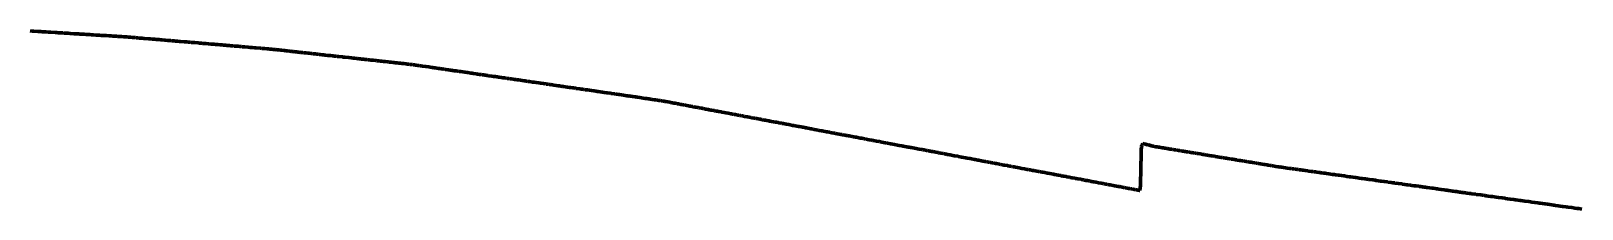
# Model space of a CAD drawing. Header units: metres. Extents: x 599858 to 604747, y 1147744 to 1148052.
# Drawn here: x 600994 to 602130, y 1147916 to 1148047 of the extents above; entities that cross this region are included whole.
import ezdxf

# ---------------------------------------------------------------- set-up
doc = ezdxf.new("R2010")
doc.units = ezdxf.units.M
doc.header["$MEASUREMENT"] = 0
doc.linetypes.add('DGN Style 5', pattern=[108.995835, 46.712501, -62.283334])
doc.layers.add('TF_T_---_Kabl-_2', color=5, linetype='DGN Style 5', lineweight=70)

msp = doc.modelspace()

# ---------------------------------------------------------------- linework, layer by layer
at = {"layer": 'TF_T_---_Kabl-_2'}
msp.add_polyline3d([(602129.53, 1147916.21, 41.1), (602127.28, 1147916.52, 41.09), (602127.15, 1147916.54, 41.05), (602126.34, 1147916.66, 41.09), (602125.97, 1147916.71, 41.08), (602124.38, 1147916.93, 41.07), (602122.22, 1147917.23, 41.07), (602118.95, 1147917.69, 41.12), (602118.2, 1147917.79, 41.12), (602115.73, 1147918.13, 41.15), (602115.54, 1147918.16, 41.15), (602115.5, 1147918.17, 41.14), (602115.32, 1147918.19, 41.15), (602113.59, 1147918.43, 41.11), (602112.05, 1147918.65, 41.15), (602110.15, 1147918.91, 41.14), (602109.28, 1147919.03, 41.12), (602109.13, 1147919.05, 41.13), (602108.78, 1147919.1, 41.13), (602107.44, 1147919.29, 41.11), (602104.58, 1147919.69, 41.12), (602104.38, 1147919.72, 41.12), (602102.56, 1147919.97, 41.12), (602102.29, 1147920.01, 41.01), (602099.02, 1147920.46, 41.14), (602098.09, 1147920.59, 41.13), (602097.1, 1147920.73, 41.12), (602094.93, 1147921.03, 41.11), (602092.54, 1147921.37, 41.07), (602092.29, 1147921.4, 41.06), (602091.97, 1147921.45, 41.07), (602090.5, 1147921.65, 41.04), (602087.94, 1147922.01, 41.02), (602087.68, 1147922.05, 41.01), (602084.75, 1147922.45, 41.09), (602084.3, 1147922.52, 41.09), (602084.22, 1147922.53, 41.09), (602084.17, 1147922.53, 41.09), (602081.04, 1147922.97, 40.99), (602080.58, 1147923.04, 41.01), (602079.56, 1147923.18, 41.11), (602079.54, 1147923.18, 41.11), (602079.52, 1147923.18, 41.11), (602077.07, 1147923.53, 41.11), (602077.05, 1147923.53, 41.11), (602077.01, 1147923.53, 41.11), (602076.93, 1147923.55, 41.1), (602075.02, 1147923.81, 41.02), (602073.49, 1147924.02, 41.11), (602073.02, 1147924.09, 41.12), (602070.98, 1147924.37, 41.01), (602068.65, 1147924.7, 41.12), (602068.57, 1147924.71, 41.13), (602068.51, 1147924.72, 41.12), (602068.48, 1147924.72, 41.13), (602066.82, 1147924.95, 41.12), (602064, 1147925.35, 41.12), (602062.7, 1147925.53, 41.11), (602060.89, 1147925.78, 41.13), (602059.37, 1147925.99, 41.12), (602058.74, 1147926.08, 41.13), (602057.83, 1147926.21, 41.14), (602057.4, 1147926.27, 41.13), (602056.56, 1147926.38, 41.14), (602055.61, 1147926.52, 41.16), (602052.16, 1147927, 41.09), (602051.78, 1147927.05, 41.09), (602048.66, 1147927.49, 41.06), (602048.39, 1147927.52, 41.06), (602047.18, 1147927.69, 41.05), (602045.16, 1147927.98, 41.18), (602044.87, 1147928.02, 41.21), (602044.62, 1147928.05, 41.2), (602044.61, 1147928.05, 41.2), (602044.43, 1147928.08, 41.21), (602043.44, 1147928.21, 41.12), (602042.87, 1147928.29, 41.21), (602042.42, 1147928.36, 41.17), (602042.09, 1147928.4, 41.11), (602041.99, 1147928.42, 41.17), (602041.64, 1147928.47, 41.23), (602040.65, 1147928.6, 41.17), (602039.94, 1147928.7, 41.16), (602038.8, 1147928.86, 41.25), (602038.62, 1147928.89, 41.25), (602038.32, 1147928.93, 41.19), (602038.04, 1147928.97, 41.15), (602036.77, 1147929.14, 41.26), (602035.27, 1147929.35, 41.28), (602034.66, 1147929.44, 41.29), (602033.6, 1147929.59, 41.3), (602031.98, 1147929.81, 41.35), (602031.56, 1147929.87, 41.33), (602031.2, 1147929.92, 41.35), (602031.02, 1147929.95, 41.33), (602030.39, 1147930.03, 41.37), (602029.73, 1147930.13, 41.34), (602028.6, 1147930.28, 41.35), (602026.47, 1147930.58, 41.36), (602024.84, 1147930.81, 41.37), (602023.81, 1147930.95, 41.37), (602023.12, 1147931.05, 41.38), (602022, 1147931.2, 41.38), (602020.53, 1147931.41, 41.38), (602020.21, 1147931.45, 41.39), (602019.84, 1147931.5, 41.4), (602016.25, 1147932.01, 41.33), (602016.16, 1147932.02, 41.33), (602015.45, 1147932.12, 41.35), (602015.37, 1147932.13, 41.34), (602015.25, 1147932.14, 41.36), (602014.2, 1147932.29, 41.44), (602013.61, 1147932.37, 41.4), (602012.86, 1147932.48, 41.41), (602011.47, 1147932.67, 41.47), (602010.49, 1147932.81, 41.44), (602010.24, 1147932.84, 41.46), (602009.77, 1147932.91, 41.48), (602007.85, 1147933.18, 41.49), (602006.8, 1147933.32, 41.5), (602006.6, 1147933.35, 41.5), (602004.93, 1147933.58, 41.53), (602004.37, 1147933.66, 41.47), (602003.97, 1147933.72, 41.41), (602003.86, 1147933.73, 41.41), (602001.67, 1147934.04, 41.51), (602001.66, 1147934.04, 41.51), (602001.33, 1147934.09, 41.53), (601999.93, 1147934.28, 41.53), (601998.04, 1147934.55, 41.54), (601997.94, 1147934.56, 41.54), (601997.33, 1147934.64, 41.54), (601992.86, 1147935.27, 41.52), (601992.39, 1147935.33, 41.52), (601991.15, 1147935.51, 41.51), (601989.78, 1147935.7, 41.53), (601987.39, 1147936.03, 41.51), (601986.85, 1147936.11, 41.52), (601982.45, 1147936.72, 41.53), (601982.05, 1147936.77, 41.53), (601978.74, 1147937.24, 41.53), (601978.15, 1147937.32, 41.54), (601976.72, 1147937.52, 41.63), (601976.4, 1147937.56, 41.63), (601976.26, 1147937.58, 41.63), (601973.71, 1147937.94, 41.64), (601973.65, 1147937.95, 41.63), (601973.52, 1147937.96, 41.63), (601972.67, 1147938.08, 41.51), (601972.39, 1147938.12, 41.52), (601971.96, 1147938.18, 41.59), (601971.11, 1147938.3, 41.59), (601970.45, 1147938.39, 41.59), (601968.56, 1147938.66, 41.59), (601968.4, 1147938.68, 41.59), (601968.02, 1147938.73, 41.6), (601966.39, 1147938.96, 41.6), (601965.39, 1147939.1, 41.6), (601963.88, 1147939.31, 41.66), (601963.76, 1147939.33, 41.66), (601963.61, 1147939.35, 41.66), (601960.14, 1147939.83, 41.65), (601959.88, 1147939.87, 41.64), (601959.31, 1147939.95, 41.64), (601957.58, 1147940.19, 41.72), (601957.48, 1147940.2, 41.72), (601955.57, 1147940.47, 41.73), (601955.09, 1147940.53, 41.73), (601951.76, 1147941, 41.61), (601951.56, 1147941.03, 41.71), (601951.52, 1147941.03, 41.72), (601951.3, 1147941.06, 41.7), (601949.2, 1147941.36, 41.69), (601949.11, 1147941.37, 41.7), (601948.87, 1147941.4, 41.71), (601948.5, 1147941.45, 41.72), (601948.14, 1147941.5, 41.69), (601947.24, 1147941.63, 41.67), (601946.98, 1147941.67, 41.68), (601944.15, 1147942.06, 41.77), (601942.58, 1147942.28, 41.66), (601941.56, 1147942.42, 41.73), (601940.89, 1147942.51, 41.72), (601940.5, 1147942.57, 41.76), (601940.42, 1147942.58, 41.76), (601938.55, 1147942.84, 41.68), (601937.84, 1147942.94, 41.67), (601937.69, 1147942.96, 41.67), (601937.07, 1147943.05, 41.65), (601935.49, 1147943.27, 41.63), (601934.37, 1147943.42, 41.63), (601934.05, 1147943.47, 41.73), (601933.32, 1147943.57, 41.73), (601932.76, 1147943.65, 41.68), (601931.98, 1147943.76, 41.7), (601931.6, 1147943.81, 41.74), (601931.56, 1147943.82, 41.74), (601931.51, 1147943.82, 41.74), (601929.59, 1147944.09, 41.68), (601929.13, 1147944.15, 41.7), (601928.91, 1147944.18, 41.7), (601926.84, 1147944.47, 41.69), (601925.45, 1147944.67, 41.65), (601925.3, 1147944.69, 41.65), (601925.09, 1147944.72, 41.67), (601924.84, 1147944.75, 41.61), (601924.62, 1147944.78, 41.61), (601923.98, 1147944.87, 41.6), (601923.78, 1147944.9, 41.65), (601922.54, 1147945.07, 41.65), (601921.87, 1147945.17, 41.6), (601921.24, 1147945.25, 41.61), (601921.16, 1147945.27, 41.61), (601920.49, 1147945.36, 41.66), (601920.38, 1147945.37, 41.66), (601919.91, 1147945.44, 41.62), (601919.67, 1147945.47, 41.57), (601919.4, 1147945.51, 41.61), (601919.19, 1147945.54, 41.62), (601918.76, 1147945.6, 41.64), (601918.36, 1147945.66, 41.65), (601917.49, 1147945.78, 41.64), (601917.27, 1147945.81, 41.62), (601916.91, 1147945.86, 41.61), (601916.21, 1147945.96, 41.62), (601915.71, 1147946.03, 41.63), (601913.77, 1147946.3, 41.63), (601913.23, 1147946.37, 41.63), (601913.14, 1147946.38, 41.62), (601912.57, 1147946.46, 41.63), (601911.02, 1147946.68, 41.64), (601909.65, 1147946.87, 41.64), (601909.35, 1147946.91, 41.64), (601908.8, 1147946.99, 41.61), (601907.94, 1147947.11, 41.6), (601907.79, 1147947.13, 41.6), (601907.39, 1147947.2, 41.61), (601907.07, 1147947.25, 41.63), (601906.97, 1147947.26, 41.63), (601905.35, 1147947.53, 41.61), (601903.11, 1147947.9, 41.63), (601902.79, 1147947.95, 41.62), (601902.2, 1147948.05, 41.62), (601901.54, 1147948.16, 41.64), (601901.38, 1147948.18, 41.64), (601899.94, 1147948.42, 41.58), (601899.76, 1147948.45, 41.59), (601899.72, 1147948.46, 41.59), (601899.46, 1147948.5, 41.59), (601899.34, 1147948.52, 41.6), (601899.22, 1147948.54, 41.66), (601898.92, 1147948.59, 41.67), (601898.68, 1147948.63, 41.7), (601897.36, 1147948.84, 41.69), (601897.26, 1147948.86, 41.69), (601896.93, 1147948.91, 41.72), (601895.46, 1147949.16, 41.73), (601894.79, 1147949.27, 41.69), (601894.25, 1147949.36, 41.7), (601893.8, 1147949.43, 41.71), (601892.79, 1147949.6, 41.7), (601892.57, 1147949.63, 41.7), (601892.39, 1147949.66, 41.62), (601892.29, 1147949.68, 41.66), (601891.72, 1147949.77, 41.63), (601890.69, 1147949.94, 41.71), (601890.34, 1147950, 41.69), (601890.25, 1147950.01, 41.63), (601890.2, 1147950.02, 41.64), (601890.11, 1147950.03, 41.67), (601888.41, 1147950.31, 41.64), (601887.22, 1147950.51, 41.64), (601886.46, 1147950.63, 41.62), (601885.18, 1147950.85, 41.68), (601884.55, 1147950.95, 41.71), (601884.18, 1147951.01, 41.72), (601883.75, 1147951.08, 41.67), (601882.5, 1147951.29, 41.63), (601881.86, 1147951.39, 41.67), (601881.44, 1147951.46, 41.67), (601881.3, 1147951.48, 41.65), (601880.82, 1147951.56, 41.66), (601879.57, 1147951.77, 41.62), (601879.18, 1147951.83, 41.65), (601878.75, 1147951.9, 41.65), (601877.41, 1147952.12, 41.69), (601877.22, 1147952.15, 41.69), (601876.86, 1147952.21, 41.69), (601875.6, 1147952.42, 41.68), (601875.49, 1147952.44, 41.69), (601874.94, 1147952.53, 41.79), (601873.88, 1147952.7, 41.67), (601873.48, 1147952.77, 41.65), (601873.44, 1147952.77, 41.66), (601872.98, 1147952.85, 41.69), (601872.8, 1147952.88, 41.67), (601872.64, 1147952.91, 41.68), (601872.09, 1147953, 41.71), (601871.78, 1147953.05, 41.71), (601870.14, 1147953.32, 41.65), (601869.96, 1147953.35, 41.65), (601869.83, 1147953.37, 41.66), (601869.64, 1147953.4, 41.67), (601869.51, 1147953.42, 41.66), (601868.52, 1147953.58, 41.64), (601868.33, 1147953.61, 41.65), (601867.44, 1147953.76, 41.71), (601867.38, 1147953.77, 41.7), (601867.36, 1147953.77, 41.7), (601866.85, 1147953.86, 41.65), (601866.31, 1147953.95, 41.63), (601865.89, 1147954.01, 41.61), (601865.23, 1147954.12, 41.67), (601863.97, 1147954.33, 41.7), (601863.41, 1147954.42, 41.7), (601862.89, 1147954.51, 41.7), (601862.53, 1147954.57, 41.7), (601861.13, 1147954.8, 41.68), (601860.72, 1147954.86, 41.67), (601860.13, 1147954.96, 41.62), (601858.5, 1147955.23, 41.61), (601858.17, 1147955.28, 41.65), (601858.02, 1147955.31, 41.65), (601856.63, 1147955.54, 41.63), (601856.45, 1147955.57, 41.62), (601856.29, 1147955.59, 41.64), (601855.65, 1147955.7, 41.74), (601855.57, 1147955.71, 41.74), (601855.45, 1147955.73, 41.74), (601855.12, 1147955.78, 41.74), (601853.64, 1147956.03, 41.68), (601853.03, 1147956.13, 41.7), (601852.8, 1147956.17, 41.66), (601852.19, 1147956.27, 41.66), (601851.81, 1147956.33, 41.68), (601850.95, 1147956.47, 41.66), (601850.38, 1147956.56, 41.67), (601850.06, 1147956.62, 41.65), (601848.33, 1147956.9, 41.7), (601847.85, 1147956.98, 41.71), (601847.8, 1147956.99, 41.71), (601847.72, 1147957, 41.7), (601847.46, 1147957.04, 41.74), (601847.08, 1147957.1, 41.76), (601846.85, 1147957.14, 41.77), (601845.96, 1147957.29, 41.71), (601845.64, 1147957.34, 41.71), (601845.07, 1147957.44, 41.69), (601844.72, 1147957.49, 41.7), (601844.47, 1147957.53, 41.71), (601843.69, 1147957.66, 41.68), (601843.1, 1147957.76, 41.64), (601842.24, 1147957.9, 41.62), (601841.72, 1147957.99, 41.63), (601841.24, 1147958.07, 41.63), (601841.13, 1147958.08, 41.63), (601840.18, 1147958.24, 41.66), (601839.78, 1147958.3, 41.64), (601839.39, 1147958.37, 41.67), (601838.57, 1147958.5, 41.68), (601838.26, 1147958.55, 41.65), (601837.97, 1147958.6, 41.65), (601837.73, 1147958.64, 41.67), (601837.02, 1147958.76, 41.7), (601836.89, 1147958.78, 41.67), (601836.02, 1147958.92, 41.7), (601835.67, 1147958.98, 41.69), (601834.97, 1147959.09, 41.68), (601834.62, 1147959.15, 41.71), (601834.15, 1147959.23, 41.71), (601833.23, 1147959.38, 41.71), (601832.61, 1147959.48, 41.71), (601832.26, 1147959.54, 41.7), (601831.67, 1147959.64, 41.7), (601830.83, 1147959.77, 41.67), (601830.25, 1147959.87, 41.67), (601829.72, 1147959.96, 41.7), (601829.28, 1147960.03, 41.71), (601828.75, 1147960.12, 41.73), (601827.87, 1147960.26, 41.72), (601826.73, 1147960.45, 41.7), (601826.07, 1147960.56, 41.7), (601825.76, 1147960.61, 41.7), (601825.62, 1147960.63, 41.7), (601824.08, 1147960.88, 41.67), (601823.34, 1147961.01, 41.66), (601822.63, 1147961.12, 41.65), (601822.27, 1147961.18, 41.67), (601820.27, 1147961.51, 41.66), (601819.99, 1147961.56, 41.66), (601819.79, 1147961.59, 41.67), (601819.7, 1147961.6, 41.65), (601819.4, 1147961.65, 41.65), (601818.6, 1147961.78, 41.67), (601818.06, 1147961.87, 41.68), (601817.55, 1147961.96, 41.66), (601816.56, 1147962.12, 41.66), (601816.02, 1147962.26, 41.67), (601815.5, 1147962.39, 41.73), (601815.22, 1147962.46, 41.73), (601814.43, 1147962.66, 41.73), (601814.36, 1147962.68, 41.71), (601812.95, 1147963.03, 41.73), (601812.11, 1147963.24, 41.76), (601811.48, 1147963.4, 41.79), (601810.73, 1147963.59, 41.75), (601809.83, 1147963.82, 41.72), (601808.81, 1147964.08, 41.78), (601808.54, 1147964.14, 41.79), (601807.76, 1147964.34, 41.8), (601807.6, 1147963.87, 41.75), (601807.37, 1147963.22, 41.63), (601807.26, 1147962.92, 41.58), (601806.98, 1147962.13, 41.67), (601806.95, 1147962.01, 41.67), (601806.94, 1147962, 41.67), (601806.93, 1147961.74, 41.54), (601806.93, 1147961.66, 41.52), (601806.92, 1147961.39, 41.51), (601806.89, 1147960.08, 41.62), (601806.88, 1147959.67, 41.65), (601806.86, 1147959.04, 41.7), (601806.8, 1147956.76, 41.67), (601806.8, 1147956.67, 41.67), (601806.79, 1147956.35, 41.68), (601806.67, 1147951.75, 41.8), (601806.64, 1147950.73, 41.86), (601806.6, 1147949.17, 41.93), (601806.56, 1147947.6, 41.79), (601806.55, 1147947.23, 41.75), (601806.55, 1147947.17, 41.75), (601806.55, 1147947.07, 41.76), (601806.54, 1147946.82, 41.75), (601806.48, 1147944.48, 41.72), (601806.45, 1147943.55, 41.79), (601806.41, 1147941.96, 41.91), (601806.31, 1147938.02, 41.95), (601806.28, 1147936.87, 41.96), (601806.26, 1147936.37, 41.99), (601806.2, 1147933.9, 42.08), (601806.19, 1147933.6, 42.08), (601806.14, 1147931.8, 41.94), (601806.14, 1147931.51, 41.93), (601806.13, 1147931.35, 42.01), (601806.13, 1147931.28, 42.02), (601806.11, 1147931.19, 42.04), (601805.9, 1147930.4, 41.98), (601805.88, 1147930.32, 42.01), (601805.86, 1147930.26, 42), (601805.85, 1147930.2, 42.02), (601805.75, 1147929.83, 42.08), (601805.5, 1147929.88, 42.07), (601804.54, 1147930.06, 42.09), (601803.84, 1147930.19, 42.09), (601802.92, 1147930.36, 42.1), (601802.46, 1147930.45, 42.06), (601801.49, 1147930.63, 42.01), (601801.24, 1147930.68, 42), (601800.48, 1147930.82, 42.01), (601799.93, 1147930.92, 42.01), (601798.93, 1147931.11, 42.01), (601798.38, 1147931.21, 42.01), (601797.69, 1147931.35, 42.04), (601797.4, 1147931.4, 42.03), (601796.54, 1147931.56, 42.03), (601796.08, 1147931.65, 42.07), (601795.16, 1147931.82, 42.07), (601794.56, 1147931.93, 42.06), (601793.78, 1147932.08, 42.04), (601792.87, 1147932.25, 42.08), (601792.81, 1147932.26, 42.08), (601791.84, 1147932.44, 42.05), (601791.63, 1147932.48, 42.05), (601790.84, 1147932.63, 42.06), (601790.33, 1147932.73, 42.08), (601789.93, 1147932.8, 42.06), (601787.49, 1147933.26, 42.08), (601787.38, 1147933.28, 42.09), (601787.36, 1147933.29, 42.09), (601787.35, 1147933.29, 42.09), (601787.34, 1147933.29, 42.09), (601786.31, 1147933.48, 42.1), (601784.16, 1147933.89, 42.17), (601783.35, 1147934.04, 42.14), (601783.26, 1147934.06, 42.13), (601782.27, 1147934.24, 42.2), (601782.11, 1147934.27, 42.23), (601781.64, 1147934.36, 42.13), (601780.89, 1147934.5, 42.1), (601779.74, 1147934.72, 42.12), (601779.26, 1147934.81, 42.08), (601778.84, 1147934.89, 42.1), (601777.54, 1147935.13, 42.13), (601775.49, 1147935.52, 42.13), (601773.87, 1147935.82, 42.1), (601773.62, 1147935.87, 42.12), (601772.18, 1147936.14, 42.17), (601771.9, 1147936.19, 42.19), (601771.74, 1147936.22, 42.15), (601770.55, 1147936.45, 42.1), (601770.34, 1147936.49, 42.13), (601770.27, 1147936.5, 42.11), (601769.17, 1147936.71, 42.1), (601769.13, 1147936.71, 42.1), (601769.06, 1147936.73, 42.1), (601768.67, 1147936.8, 42.09), (601767.41, 1147937.04, 42.04), (601766.27, 1147937.25, 42.04), (601765.14, 1147937.46, 42.09), (601764.79, 1147937.53, 42.01), (601763.26, 1147937.82, 42.03), (601762.77, 1147937.91, 42.01), (601762.24, 1147938.01, 42.02), (601760.42, 1147938.35, 41.98), (601759.19, 1147938.58, 42), (601758.38, 1147938.73, 42), (601757.87, 1147938.83, 42), (601756.31, 1147939.12, 42.01), (601756.19, 1147939.15, 42.01), (601756.05, 1147939.17, 42.02), (601755.1, 1147939.35, 42.04), (601754.46, 1147939.47, 42.03), (601754.14, 1147939.53, 42.04), (601752.47, 1147939.85, 41.97), (601751.79, 1147939.97, 41.96), (601750.25, 1147940.26, 41.94), (601749.24, 1147940.45, 41.95), (601748.42, 1147940.61, 42.02), (601747.99, 1147940.69, 42.04), (601747.84, 1147940.72, 42.04), (601746.23, 1147941.02, 42.01), (601745.93, 1147941.07, 42), (601744.81, 1147941.29, 41.92), (601743.35, 1147941.56, 41.94), (601742.57, 1147941.71, 41.94), (601739.86, 1147942.22, 41.94), (601738.38, 1147942.49, 41.91), (601738.18, 1147942.53, 41.91), (601738.07, 1147942.55, 41.9), (601736.16, 1147942.91, 41.87), (601734.89, 1147943.15, 41.85), (601734.31, 1147943.26, 41.87), (601733.15, 1147943.48, 41.89), (601732.78, 1147943.55, 41.87), (601732.3, 1147943.64, 41.92), (601731.6, 1147943.77, 41.86), (601729.08, 1147944.24, 41.88), (601728.89, 1147944.28, 41.88), (601728.07, 1147944.43, 41.82), (601727.58, 1147944.52, 41.84), (601727.32, 1147944.57, 41.83), (601725.6, 1147944.9, 41.8), (601724.87, 1147945.03, 41.76), (601724.32, 1147945.14, 41.77), (601724.08, 1147945.18, 41.75), (601723.41, 1147945.31, 41.79), (601721.46, 1147945.68, 41.73), (601719.39, 1147946.06, 41.75), (601717.44, 1147946.43, 41.73), (601716.18, 1147946.67, 41.72), (601714.81, 1147946.93, 41.67), (601713.82, 1147947.11, 41.67), (601712.93, 1147947.28, 41.75), (601712.33, 1147947.39, 41.75), (601711.75, 1147947.5, 41.72), (601711.37, 1147947.57, 41.74), (601710.82, 1147947.68, 41.74), (601710.6, 1147947.72, 41.78), (601709.31, 1147947.96, 41.79), (601709.05, 1147948.01, 41.78), (601708.97, 1147948.02, 41.78), (601708.85, 1147948.05, 41.78), (601706.77, 1147948.44, 41.74), (601706.71, 1147948.45, 41.74), (601706.34, 1147948.52, 41.73), (601704.01, 1147948.95, 41.71), (601703.72, 1147949.01, 41.7), (601703.22, 1147949.1, 41.72), (601703.13, 1147949.12, 41.72), (601703.1, 1147949.13, 41.7), (601700.96, 1147949.53, 41.71), (601700.82, 1147949.55, 41.72), (601700.59, 1147949.6, 41.72), (601700.18, 1147949.68, 41.71), (601699.03, 1147949.89, 41.66), (601698.79, 1147949.94, 41.66), (601698.54, 1147949.98, 41.65), (601698.15, 1147950.06, 41.65), (601697.4, 1147950.2, 41.67), (601696.65, 1147950.34, 41.65), (601696.17, 1147950.43, 41.63), (601695.7, 1147950.52, 41.66), (601695.02, 1147950.65, 41.63), (601694.07, 1147950.82, 41.61), (601693.45, 1147950.94, 41.62), (601693.09, 1147951.01, 41.6), (601692.22, 1147951.17, 41.64), (601691.12, 1147951.38, 41.64), (601691, 1147951.4, 41.62), (601690.89, 1147951.42, 41.62), (601689.77, 1147951.63, 41.68), (601689.76, 1147951.63, 41.69), (601689.68, 1147951.65, 41.68), (601689.63, 1147951.66, 41.68), (601687.92, 1147951.98, 41.62), (601687.08, 1147952.14, 41.63), (601686.32, 1147952.28, 41.61), (601685.2, 1147952.49, 41.65), (601684.96, 1147952.54, 41.67), (601684.77, 1147952.57, 41.66), (601684.75, 1147952.58, 41.66), (601684.7, 1147952.59, 41.66), (601682.6, 1147952.98, 41.69), (601682.59, 1147952.98, 41.69), (601682.5, 1147953, 41.69), (601681.47, 1147953.19, 41.66), (601681.32, 1147953.22, 41.66), (601679.38, 1147953.59, 41.69), (601678.44, 1147953.76, 41.69), (601678.39, 1147953.77, 41.69), (601678.32, 1147953.78, 41.69), (601678.27, 1147953.79, 41.69), (601675.46, 1147954.32, 41.63), (601675.34, 1147954.34, 41.62), (601675.12, 1147954.39, 41.64), (601672.94, 1147954.8, 41.65), (601672.71, 1147954.84, 41.66), (601672.39, 1147954.9, 41.68), (601672.26, 1147954.92, 41.67), (601669.99, 1147955.35, 41.66), (601669.91, 1147955.37, 41.66), (601667.03, 1147955.91, 41.59), (601666.77, 1147955.96, 41.58), (601666.65, 1147955.98, 41.59), (601665.22, 1147956.25, 41.62), (601665.2, 1147956.25, 41.62), (601665.19, 1147956.25, 41.62), (601664.82, 1147956.32, 41.61), (601664.72, 1147956.34, 41.6), (601663.24, 1147956.62, 41.56), (601662.61, 1147956.74, 41.58), (601662.08, 1147956.84, 41.62), (601661.81, 1147956.89, 41.61), (601658.43, 1147957.52, 41.64), (601658.3, 1147957.55, 41.64), (601658.14, 1147957.58, 41.64), (601656.36, 1147957.91, 41.57), (601655.51, 1147958.07, 41.63), (601655.04, 1147958.16, 41.63), (601654.18, 1147958.32, 41.56), (601653.23, 1147958.5, 41.55), (601652.38, 1147958.66, 41.55), (601651.55, 1147958.82, 41.5), (601651.26, 1147958.87, 41.49), (601650.72, 1147958.97, 41.54), (601650.27, 1147959.06, 41.52), (601649.89, 1147959.13, 41.53), (601649.72, 1147959.16, 41.52), (601649.54, 1147959.19, 41.51), (601647.78, 1147959.53, 41.47), (601647.52, 1147959.58, 41.46), (601647.24, 1147959.63, 41.48), (601646.61, 1147959.75, 41.46), (601646.34, 1147959.8, 41.42), (601644.16, 1147960.21, 41.48), (601643.78, 1147960.28, 41.48), (601643.65, 1147960.3, 41.48), (601643.12, 1147960.4, 41.46), (601642.93, 1147960.44, 41.45), (601642.09, 1147960.6, 41.45), (601638.38, 1147961.29, 41.4), (601638.06, 1147961.35, 41.4), (601637.77, 1147961.41, 41.41), (601636.87, 1147961.58, 41.42), (601636.26, 1147961.69, 41.42), (601635.26, 1147961.88, 41.4), (601635.18, 1147961.89, 41.39), (601634.93, 1147961.94, 41.37), (601632.62, 1147962.38, 41.36), (601631.9, 1147962.51, 41.37), (601631.64, 1147962.56, 41.37), (601629.61, 1147962.94, 41.38), (601628.27, 1147963.19, 41.36), (601626.2, 1147963.58, 41.43), (601626.08, 1147963.6, 41.44), (601623.49, 1147964.09, 41.35), (601623.37, 1147964.11, 41.35), (601623.31, 1147964.13, 41.35), (601621.12, 1147964.54, 41.49), (601621.01, 1147964.56, 41.49), (601620.96, 1147964.57, 41.49), (601620.57, 1147964.64, 41.5), (601620.17, 1147964.72, 41.49), (601619.89, 1147964.77, 41.47), (601619.6, 1147964.82, 41.48), (601619.44, 1147964.85, 41.49), (601619.22, 1147964.89, 41.49), (601615.7, 1147965.56, 41.42), (601615.45, 1147965.6, 41.41), (601615.11, 1147965.67, 41.4), (601612.95, 1147966.07, 41.37), (601612.92, 1147966.08, 41.37), (601612.89, 1147966.08, 41.37), (601610.8, 1147966.48, 41.34), (601610.55, 1147966.52, 41.34), (601610.53, 1147966.53, 41.34), (601610.15, 1147966.6, 41.34), (601609.48, 1147966.73, 41.34), (601607.63, 1147967.07, 41.25), (601606.41, 1147967.3, 41.26), (601605.36, 1147967.5, 41.27), (601605.25, 1147967.52, 41.27), (601604.74, 1147967.62, 41.25), (601603.64, 1147967.82, 41.27), (601603.18, 1147967.91, 41.25), (601602.16, 1147968.1, 41.26), (601601.54, 1147968.22, 41.26), (601601.15, 1147968.29, 41.26), (601598.27, 1147968.83, 41.31), (601597.86, 1147968.91, 41.3), (601597.84, 1147968.91, 41.31), (601597.38, 1147969, 41.29), (601596.61, 1147969.15, 41.25), (601595.73, 1147969.31, 41.21), (601595.21, 1147969.41, 41.21), (601592.88, 1147969.85, 41.22), (601592.36, 1147969.94, 41.24), (601591.47, 1147970.11, 41.25), (601590.6, 1147970.27, 41.22), (601590.21, 1147970.35, 41.21), (601590.05, 1147970.38, 41.2), (601589.86, 1147970.41, 41.19), (601588.19, 1147970.73, 41.18), (601587.84, 1147970.79, 41.2), (601587.4, 1147970.88, 41.19), (601586.98, 1147970.95, 41.18), (601582.86, 1147971.73, 41.21), (601582.67, 1147971.77, 41.2), (601581.95, 1147971.9, 41.17), (601580.18, 1147972.23, 41.13), (601579.28, 1147972.4, 41.13), (601578.77, 1147972.5, 41.12), (601578.36, 1147972.58, 41.13), (601577.18, 1147972.8, 41.12), (601576.36, 1147972.95, 41.09), (601575.48, 1147973.12, 41.13), (601574.29, 1147973.34, 41.08), (601573.25, 1147973.54, 41.12), (601572.79, 1147973.62, 41.08), (601571.11, 1147973.94, 41.04), (601570.6, 1147974.03, 41.02), (601570.51, 1147974.05, 41.01), (601570.38, 1147974.08, 41.01), (601568.71, 1147974.39, 41.1), (601567.31, 1147974.65, 41.1), (601566.9, 1147974.73, 41.09), (601566.71, 1147974.76, 41.09), (601566.67, 1147974.77, 41.09), (601565.31, 1147975.03, 41.04), (601565.02, 1147975.08, 41.03), (601561.7, 1147975.71, 41.05), (601561.11, 1147975.82, 41.05), (601560.61, 1147975.91, 41.09), (601560.45, 1147975.94, 41.08), (601560.42, 1147975.95, 41.08), (601559.24, 1147976.17, 41.06), (601559.19, 1147976.18, 41.06), (601559, 1147976.21, 41.02), (601558.91, 1147976.23, 41.04), (601557.89, 1147976.42, 40.97), (601556.47, 1147976.69, 41.04), (601556.1, 1147976.76, 41.03), (601555.91, 1147976.8, 41.03), (601555.78, 1147976.82, 41.03), (601553.5, 1147977.25, 40.94), (601553.16, 1147977.31, 40.95), (601552.53, 1147977.43, 40.97), (601551.6, 1147977.61, 40.96), (601549.85, 1147977.93, 40.96), (601548.76, 1147978.14, 40.94), (601547.12, 1147978.45, 40.91), (601546.78, 1147978.51, 40.91), (601544.99, 1147978.85, 40.83), (601543.8, 1147979.07, 40.84), (601543.45, 1147979.14, 40.89), (601543.33, 1147979.16, 40.89), (601541.44, 1147979.52, 40.9), (601540.88, 1147979.62, 40.88), (601539.72, 1147979.84, 40.86), (601539.05, 1147979.96, 40.87), (601537.56, 1147980.25, 40.85), (601536.07, 1147980.53, 40.82), (601534.81, 1147980.76, 40.89), (601534.2, 1147980.88, 40.88), (601532.77, 1147981.15, 40.75), (601531.62, 1147981.36, 40.8), (601531.39, 1147981.4, 40.81), (601531.09, 1147981.46, 40.81), (601529.59, 1147981.74, 40.81), (601529.37, 1147981.79, 40.81), (601528.62, 1147981.93, 40.75), (601527.83, 1147982.07, 40.75), (601526.38, 1147982.35, 40.7), (601525.36, 1147982.54, 40.69), (601524.98, 1147982.61, 40.73), (601524.62, 1147982.68, 40.74), (601524.15, 1147982.77, 40.72), (601523.51, 1147982.89, 40.69), (601521.8, 1147983.21, 40.65), (601521.32, 1147983.3, 40.64), (601521.06, 1147983.35, 40.64), (601519.69, 1147983.6, 40.61), (601518.59, 1147983.81, 40.57), (601518.54, 1147983.82, 40.57), (601518.42, 1147983.84, 40.57), (601518.28, 1147983.87, 40.57), (601516.42, 1147984.22, 40.57), (601516.21, 1147984.26, 40.56), (601515.94, 1147984.31, 40.56), (601514.76, 1147984.53, 40.53), (601514.14, 1147984.65, 40.55), (601513.6, 1147984.75, 40.53), (601512.64, 1147984.93, 40.54), (601512.17, 1147985.02, 40.55), (601512.07, 1147985.04, 40.55), (601511.58, 1147985.13, 40.58), (601509.72, 1147985.48, 40.56), (601509.32, 1147985.55, 40.56), (601508.87, 1147985.64, 40.55), (601508.17, 1147985.77, 40.55), (601507.24, 1147985.94, 40.53), (601506.49, 1147986.09, 40.53), (601504.32, 1147986.49, 40.55), (601502.68, 1147986.8, 40.51), (601501.4, 1147987.04, 40.5), (601499.85, 1147987.33, 40.53), (601499.64, 1147987.37, 40.53), (601499.24, 1147987.45, 40.52), (601497.3, 1147987.81, 40.41), (601497.08, 1147987.85, 40.39), (601496.96, 1147987.88, 40.4), (601496.83, 1147987.9, 40.39), (601495.75, 1147988.11, 40.4), (601494.45, 1147988.35, 40.4), (601494.12, 1147988.41, 40.42), (601494.05, 1147988.42, 40.43), (601492.2, 1147988.77, 40.35), (601491.75, 1147988.86, 40.33), (601491.74, 1147988.86, 40.33), (601490.4, 1147989.11, 40.38), (601489.76, 1147989.23, 40.37), (601489.75, 1147989.23, 40.37), (601489.74, 1147989.23, 40.37), (601489.69, 1147989.24, 40.37), (601487.99, 1147989.56, 40.36), (601487.37, 1147989.68, 40.38), (601486.6, 1147989.83, 40.32), (601486.03, 1147989.93, 40.37), (601485.96, 1147989.95, 40.38), (601485.89, 1147989.96, 40.36), (601485.04, 1147990.12, 40.31), (601483.2, 1147990.46, 40.23), (601482.76, 1147990.55, 40.21), (601482.7, 1147990.56, 40.22), (601482.47, 1147990.6, 40.21), (601480.64, 1147990.94, 40.24), (601480.34, 1147991, 40.23), (601478.74, 1147991.3, 40.14), (601478.65, 1147991.32, 40.14), (601478.47, 1147991.35, 40.13), (601478.4, 1147991.37, 40.14), (601477.96, 1147991.45, 40.16), (601476.8, 1147991.67, 40.2), (601476.21, 1147991.78, 40.19), (601475.31, 1147991.95, 40.13), (601474.01, 1147992.19, 40.11), (601473.18, 1147992.35, 40.08), (601472.73, 1147992.43, 40.09), (601472.05, 1147992.56, 40.08), (601471.09, 1147992.74, 40.11), (601470.55, 1147992.84, 40.09), (601469.74, 1147992.99, 40.08), (601467.97, 1147993.33, 40.04), (601467.65, 1147993.39, 40.05), (601466.94, 1147993.52, 40.04), (601466.51, 1147993.6, 40.04), (601465.48, 1147993.8, 40.06), (601464.59, 1147993.96, 40.07), (601463.73, 1147994.12, 40.04), (601463.1, 1147994.24, 40.03), (601462.35, 1147994.38, 40), (601462.19, 1147994.41, 40), (601461.67, 1147994.51, 39.98), (601460.29, 1147994.77, 39.94), (601458.69, 1147995.07, 39.91), (601458.18, 1147995.17, 39.95), (601457.99, 1147995.2, 39.92), (601457.24, 1147995.34, 39.95), (601455.5, 1147995.67, 39.88), (601455.24, 1147995.72, 39.87), (601454.88, 1147995.77, 39.87), (601453.69, 1147995.94, 39.88), (601452.58, 1147996.11, 39.86), (601452.53, 1147996.11, 39.86), (601451.07, 1147996.33, 39.83), (601450.41, 1147996.42, 39.82), (601448.74, 1147996.67, 39.81), (601448.26, 1147996.74, 39.81), (601447.1, 1147996.9, 39.82), (601446.73, 1147996.96, 39.82), (601446.64, 1147996.97, 39.82), (601445.78, 1147997.1, 39.83), (601444.77, 1147997.24, 39.83), (601443.67, 1147997.4, 39.81), (601442.18, 1147997.62, 39.76), (601441.62, 1147997.7, 39.76), (601441.53, 1147997.71, 39.77), (601440.85, 1147997.81, 39.76), (601439.83, 1147997.96, 39.75), (601437.95, 1147998.23, 39.77), (601437.23, 1147998.34, 39.77), (601436.64, 1147998.42, 39.77), (601434.55, 1147998.73, 39.87), (601434.42, 1147998.75, 39.87), (601433.21, 1147998.92, 39.76), (601433.1, 1147998.94, 39.77), (601432.86, 1147998.97, 39.77), (601432.22, 1147999.07, 39.72), (601431.47, 1147999.17, 39.7), (601431.03, 1147999.24, 39.8), (601430.44, 1147999.33, 39.79), (601430.19, 1147999.36, 39.79), (601428.85, 1147999.56, 39.78), (601427.77, 1147999.71, 39.74), (601426.25, 1147999.93, 39.67), (601424.81, 1148000.14, 39.59), (601424.33, 1148000.21, 39.64), (601422.8, 1148000.44, 39.68), (601421.89, 1148000.57, 39.66), (601421.37, 1148000.64, 39.63), (601421.23, 1148000.66, 39.62), (601418.91, 1148001, 39.59), (601418.49, 1148001.06, 39.57), (601418.03, 1148001.13, 39.55), (601415.72, 1148001.46, 39.53), (601415.63, 1148001.48, 39.52), (601415.46, 1148001.5, 39.51), (601413.5, 1148001.79, 39.43), (601412.47, 1148001.94, 39.56), (601412.33, 1148001.96, 39.57), (601412.25, 1148001.97, 39.58), (601412.09, 1148001.99, 39.56), (601409.29, 1148002.4, 39.47), (601408.19, 1148002.56, 39.42), (601408.03, 1148002.58, 39.43), (601407.62, 1148002.64, 39.4), (601406.39, 1148002.82, 39.43), (601406.26, 1148002.84, 39.45), (601406.19, 1148002.85, 39.45), (601406, 1148002.88, 39.45), (601404.28, 1148003.13, 39.36), (601402.92, 1148003.32, 39.41), (601401.34, 1148003.56, 39.48), (601401.09, 1148003.59, 39.47), (601400.53, 1148003.67, 39.42), (601399.71, 1148003.79, 39.34), (601399.12, 1148003.88, 39.36), (601398.65, 1148003.95, 39.41), (601397.88, 1148004.06, 39.41), (601397.35, 1148004.14, 39.35), (601396.67, 1148004.23, 39.35), (601395.67, 1148004.38, 39.35), (601393.45, 1148004.7, 39.34), (601393.24, 1148004.73, 39.34), (601392.96, 1148004.77, 39.34), (601392.65, 1148004.82, 39.33), (601391.13, 1148005.04, 39.33), (601390.63, 1148005.11, 39.34), (601389.01, 1148005.35, 39.31), (601388.6, 1148005.41, 39.31), (601388.16, 1148005.47, 39.32), (601386.82, 1148005.67, 39.35), (601386.6, 1148005.7, 39.35), (601383.76, 1148006.11, 39.24), (601383.15, 1148006.2, 39.25), (601382.4, 1148006.31, 39.25), (601381.93, 1148006.38, 39.24), (601380.99, 1148006.51, 39.24), (601380.59, 1148006.57, 39.23), (601379.87, 1148006.68, 39.27), (601378.5, 1148006.88, 39.24), (601376.84, 1148007.12, 39.23), (601375.71, 1148007.28, 39.19), (601375.15, 1148007.36, 39.17), (601374.25, 1148007.49, 39.22), (601373.75, 1148007.57, 39.2), (601373.24, 1148007.64, 39.14), (601372.75, 1148007.71, 39.15), (601372.4, 1148007.76, 39.09), (601371.99, 1148007.82, 39.11), (601371.62, 1148007.88, 39.07), (601371.29, 1148007.92, 39.1), (601371.16, 1148007.94, 39.17), (601370.81, 1148007.99, 39.11), (601369.25, 1148008.22, 39.12), (601367.15, 1148008.53, 39.04), (601366.35, 1148008.64, 39.02), (601365.74, 1148008.73, 39.08), (601363.79, 1148009.01, 39.08), (601362.45, 1148009.21, 39.09), (601361.82, 1148009.3, 39.07), (601361.59, 1148009.33, 39.07), (601361.09, 1148009.41, 39.06), (601359.04, 1148009.7, 39.06), (601358.42, 1148009.79, 39.05), (601357.83, 1148009.88, 38.94), (601357.78, 1148009.89, 38.93), (601357.31, 1148009.96, 38.92), (601357.3, 1148009.96, 38.92), (601357.29, 1148009.96, 38.92), (601356.34, 1148010.1, 39.06), (601355.94, 1148010.16, 39.04), (601354.91, 1148010.3, 39.05), (601353.44, 1148010.52, 38.96), (601352.41, 1148010.67, 38.95), (601350.87, 1148010.89, 38.93), (601349.88, 1148011.03, 38.9), (601349.55, 1148011.08, 38.89), (601348.95, 1148011.17, 38.89), (601348.44, 1148011.24, 38.89), (601348.03, 1148011.3, 38.89), (601346.96, 1148011.46, 38.86), (601345.58, 1148011.66, 38.83), (601344.46, 1148011.82, 38.8), (601343.97, 1148011.89, 38.75), (601343.86, 1148011.91, 38.75), (601343.33, 1148011.99, 38.75), (601342.63, 1148012.09, 38.75), (601341.98, 1148012.18, 38.75), (601341.75, 1148012.22, 38.8), (601340.71, 1148012.37, 38.78), (601339.35, 1148012.57, 38.79), (601338.5, 1148012.69, 38.71), (601338.42, 1148012.7, 38.72), (601338.41, 1148012.7, 38.72), (601338.15, 1148012.74, 38.7), (601336.76, 1148012.94, 38.71), (601336.19, 1148013.03, 38.67), (601336.03, 1148013.05, 38.67), (601335.92, 1148013.06, 38.71), (601335.37, 1148013.14, 38.81), (601335.31, 1148013.15, 38.8), (601333.92, 1148013.36, 38.92), (601333.36, 1148013.44, 38.94), (601332.49, 1148013.56, 38.94), (601331.45, 1148013.72, 39.01), (601331.44, 1148013.72, 39.01), (601329.19, 1148014.04, 39), (601329.11, 1148014.05, 39), (601329.05, 1148014.06, 39.01), (601328.73, 1148014.11, 38.92), (601327.54, 1148014.28, 38.82), (601327.13, 1148014.34, 38.78), (601326.76, 1148014.4, 38.87), (601326.46, 1148014.44, 38.89), (601326.07, 1148014.5, 38.78), (601325.62, 1148014.56, 38.77), (601325.4, 1148014.59, 38.78), (601325.37, 1148014.6, 38.77), (601325.31, 1148014.61, 38.79), (601324.5, 1148014.72, 38.7), (601324.29, 1148014.75, 38.69), (601323.77, 1148014.83, 38.68), (601323.14, 1148014.92, 38.57), (601322.39, 1148015.03, 38.54), (601320.84, 1148015.26, 38.46), (601320.07, 1148015.37, 38.5), (601319.81, 1148015.41, 38.49), (601317.6, 1148015.73, 38.32), (601317.54, 1148015.74, 38.33), (601317.38, 1148015.76, 38.32), (601317.2, 1148015.79, 38.35), (601316.72, 1148015.86, 38.36), (601315.97, 1148015.97, 38.32), (601313.86, 1148016.27, 38.27), (601313.77, 1148016.28, 38.25), (601313.18, 1148016.37, 38.25), (601311.75, 1148016.58, 38.28), (601311.51, 1148016.61, 38.24), (601308.75, 1148017.01, 38.2), (601307.42, 1148017.21, 38.2), (601306.83, 1148017.29, 38.21), (601306.46, 1148017.35, 38.14), (601305.29, 1148017.52, 38.16), (601304.65, 1148017.61, 38.16), (601303.83, 1148017.73, 38.09), (601302.53, 1148017.92, 38.1), (601301.81, 1148018.02, 38.1), (601300.68, 1148018.19, 38.16), (601299.91, 1148018.3, 38.17), (601299.45, 1148018.37, 38.17), (601297.61, 1148018.63, 38.13), (601297.07, 1148018.71, 38.11), (601296.67, 1148018.77, 38.11), (601295.89, 1148018.88, 38.07), (601295.22, 1148018.98, 38.08), (601294.64, 1148019.06, 38.08), (601293.93, 1148019.17, 38.07), (601293.29, 1148019.26, 38.08), (601292.46, 1148019.38, 38.09), (601292.39, 1148019.39, 38.09), (601292.32, 1148019.4, 38.09), (601289.91, 1148019.75, 38.05), (601289.52, 1148019.81, 38.05), (601289.21, 1148019.85, 38), (601288.68, 1148019.93, 37.97), (601287.97, 1148020.03, 38.02), (601286.09, 1148020.31, 37.97), (601285.14, 1148020.45, 37.95), (601283.1, 1148020.74, 37.94), (601280.28, 1148021.15, 37.87), (601279.52, 1148021.26, 37.86), (601279.19, 1148021.31, 37.79), (601278.78, 1148021.37, 37.77), (601278.71, 1148021.38, 37.78), (601278.06, 1148021.48, 37.8), (601277.47, 1148021.56, 37.81), (601277.18, 1148021.6, 37.84), (601275.93, 1148021.79, 37.74), (601275.6, 1148021.83, 37.72), (601275.29, 1148021.88, 37.78), (601274.98, 1148021.92, 37.78), (601274.54, 1148021.99, 37.74), (601274.22, 1148022.03, 37.74), (601273.76, 1148022.1, 37.78), (601273.35, 1148022.16, 37.74), (601273.02, 1148022.2, 37.7), (601272.06, 1148022.3, 37.66), (601271.82, 1148022.33, 37.63), (601271.56, 1148022.36, 37.68), (601271.43, 1148022.37, 37.67), (601270.82, 1148022.44, 37.69), (601270.23, 1148022.5, 37.69), (601269.2, 1148022.62, 37.66), (601268.95, 1148022.64, 37.65), (601268.93, 1148022.64, 37.65), (601268.57, 1148022.68, 37.63), (601266.82, 1148022.88, 37.54), (601266.56, 1148022.9, 37.56), (601265.54, 1148023.02, 37.6), (601264.53, 1148023.13, 37.58), (601264.35, 1148023.15, 37.58), (601263.23, 1148023.27, 37.57), (601262.13, 1148023.39, 37.51), (601261.04, 1148023.51, 37.5), (601260.32, 1148023.59, 37.46), (601260.02, 1148023.62, 37.45), (601259.94, 1148023.63, 37.45), (601259.12, 1148023.72, 37.51), (601257.64, 1148023.88, 37.48), (601257.15, 1148023.94, 37.47), (601257.04, 1148023.95, 37.43), (601255.83, 1148024.08, 37.45), (601255.8, 1148024.09, 37.45), (601255.73, 1148024.09, 37.46), (601255.35, 1148024.14, 37.45), (601253.24, 1148024.37, 37.38), (601252.86, 1148024.41, 37.36), (601252.76, 1148024.42, 37.36), (601252.67, 1148024.43, 37.35), (601252.12, 1148024.49, 37.36), (601250.93, 1148024.62, 37.34), (601250.49, 1148024.67, 37.28), (601250.27, 1148024.69, 37.22), (601249.91, 1148024.73, 37.25), (601248.72, 1148024.86, 37.27), (601248.48, 1148024.89, 37.2), (601247.18, 1148025.03, 37.25), (601246.85, 1148025.07, 37.26), (601246.74, 1148025.08, 37.25), (601244.54, 1148025.32, 37.12), (601244.15, 1148025.36, 37.14), (601243.8, 1148025.4, 37.1), (601243.05, 1148025.48, 37.18), (601242.79, 1148025.51, 37.19), (601241.6, 1148025.64, 37.09), (601241.28, 1148025.68, 37.11), (601240.48, 1148025.77, 37.15), (601240.05, 1148025.81, 37.16), (601239.72, 1148025.85, 37.16), (601239.51, 1148025.87, 37.19), (601238.54, 1148025.98, 37.18), (601238.05, 1148026.03, 37.16), (601237.86, 1148026.05, 37.16), (601236.92, 1148026.16, 37.05), (601236.75, 1148026.18, 37.02), (601236.67, 1148026.19, 37.02), (601236.64, 1148026.19, 37.03), (601235.94, 1148026.26, 37.15), (601235.72, 1148026.29, 37.15), (601235.41, 1148026.32, 37.08), (601234.9, 1148026.38, 37.06), (601234.61, 1148026.41, 37.06), (601233.77, 1148026.5, 37.17), (601233.73, 1148026.51, 37.17), (601232.89, 1148026.6, 37.16), (601232.72, 1148026.62, 37.14), (601232.63, 1148026.63, 37.15), (601232.57, 1148026.63, 37.15), (601230.7, 1148026.84, 37.11), (601230.01, 1148026.92, 37.08), (601229.96, 1148026.92, 37.09), (601229.8, 1148026.94, 37.09), (601228.72, 1148027.06, 37.07), (601228.58, 1148027.07, 37.07), (601228.36, 1148027.1, 37.07), (601226.69, 1148027.28, 36.95), (601226.68, 1148027.28, 36.95), (601226.67, 1148027.28, 36.95), (601226.65, 1148027.28, 36.95), (601224.07, 1148027.57, 36.91), (601223.56, 1148027.62, 36.89), (601222.48, 1148027.74, 36.88), (601222.28, 1148027.76, 36.88), (601222.15, 1148027.78, 36.87), (601222, 1148027.79, 36.87), (601221.68, 1148027.83, 36.88), (601219.44, 1148028.08, 36.9), (601219.24, 1148028.1, 36.91), (601218.76, 1148028.15, 36.84), (601218.08, 1148028.22, 36.84), (601217.67, 1148028.27, 36.92), (601217.43, 1148028.3, 36.89), (601216.96, 1148028.35, 36.9), (601216.18, 1148028.43, 36.84), (601215.69, 1148028.49, 36.84), (601215.32, 1148028.53, 36.84), (601214.64, 1148028.6, 36.84), (601213.25, 1148028.75, 36.78), (601212.49, 1148028.84, 36.72), (601211.81, 1148028.91, 36.75), (601211.23, 1148028.98, 36.8), (601209.33, 1148029.18, 36.73), (601208.66, 1148029.26, 36.66), (601208.24, 1148029.3, 36.67), (601207.66, 1148029.37, 36.7), (601207.05, 1148029.43, 36.71), (601205.77, 1148029.57, 36.67), (601205.05, 1148029.65, 36.6), (601204.94, 1148029.67, 36.6), (601204.43, 1148029.72, 36.66), (601204.16, 1148029.75, 36.67), (601203.21, 1148029.86, 36.6), (601202.16, 1148029.97, 36.61), (601201.43, 1148030.05, 36.58), (601200.31, 1148030.17, 36.61), (601199.75, 1148030.24, 36.6), (601199.51, 1148030.26, 36.53), (601199.15, 1148030.3, 36.52), (601197.71, 1148030.46, 36.53), (601197.56, 1148030.48, 36.54), (601197.1, 1148030.53, 36.51), (601196.93, 1148030.54, 36.5), (601196.77, 1148030.56, 36.51), (601195.13, 1148030.74, 36.48), (601195.09, 1148030.75, 36.48), (601194.81, 1148030.78, 36.46), (601194.75, 1148030.78, 36.47), (601193.42, 1148030.93, 36.43), (601192.93, 1148030.98, 36.42), (601192.48, 1148031.03, 36.52), (601192.32, 1148031.05, 36.52), (601191.28, 1148031.17, 36.51), (601190.56, 1148031.24, 36.42), (601190.52, 1148031.25, 36.42), (601189.65, 1148031.34, 36.39), (601189.49, 1148031.36, 36.38), (601189.15, 1148031.4, 36.37), (601189.1, 1148031.4, 36.37), (601189.09, 1148031.4, 36.37), (601189.07, 1148031.41, 36.37), (601188.79, 1148031.44, 36.36), (601187.64, 1148031.56, 36.33), (601187.51, 1148031.58, 36.32), (601187.48, 1148031.58, 36.32), (601186.85, 1148031.65, 36.32), (601186.79, 1148031.66, 36.32), (601186.04, 1148031.74, 36.36), (601185.35, 1148031.82, 36.3), (601184.73, 1148031.88, 36.32), (601184.05, 1148031.96, 36.27), (601183.56, 1148032.01, 36.27), (601183.42, 1148032.03, 36.28), (601181.59, 1148032.23, 36.24), (601181.39, 1148032.25, 36.24), (601181.35, 1148032.26, 36.24), (601181.31, 1148032.26, 36.24), (601180.32, 1148032.37, 36.29), (601179.62, 1148032.44, 36.28), (601179.52, 1148032.46, 36.29), (601177.28, 1148032.7, 36.23), (601177.06, 1148032.72, 36.21), (601176.89, 1148032.74, 36.21), (601176.76, 1148032.76, 36.2), (601175.37, 1148032.91, 36.11), (601173.75, 1148033.09, 36.09), (601172.89, 1148033.18, 36.15), (601171.94, 1148033.29, 36.09), (601171.21, 1148033.37, 36.07), (601170.35, 1148033.46, 36.06), (601169.09, 1148033.6, 36.06), (601168.69, 1148033.63, 36.06), (601167.85, 1148033.7, 36.07), (601166.84, 1148033.79, 36.05), (601165.02, 1148033.94, 36), (601163.43, 1148034.08, 35.98), (601162.95, 1148034.12, 35.95), (601162.48, 1148034.16, 35.99), (601161.79, 1148034.22, 36.02), (601158.82, 1148034.47, 35.97), (601157.88, 1148034.55, 35.89), (601155.77, 1148034.73, 35.86), (601154.47, 1148034.84, 35.87), (601154.36, 1148034.85, 35.87), (601153.03, 1148034.96, 35.82), (601150.5, 1148035.17, 35.77), (601149.81, 1148035.23, 35.7), (601149.26, 1148035.28, 35.65), (601148.73, 1148035.32, 35.63), (601148.62, 1148035.33, 35.63), (601148.05, 1148035.38, 35.67), (601147.3, 1148035.45, 35.74), (601147.11, 1148035.46, 35.73), (601146.79, 1148035.49, 35.72), (601145.58, 1148035.59, 35.57), (601144.44, 1148035.69, 35.56), (601144.4, 1148035.69, 35.56), (601144.09, 1148035.72, 35.58), (601142.96, 1148035.81, 35.53), (601142.75, 1148035.83, 35.53), (601142.18, 1148035.88, 35.53), (601140.41, 1148036.03, 35.53), (601140.31, 1148036.04, 35.53), (601139.31, 1148036.12, 35.51), (601139.02, 1148036.15, 35.5), (601138.92, 1148036.16, 35.51), (601138.82, 1148036.16, 35.5), (601137.17, 1148036.3, 35.5), (601137.1, 1148036.31, 35.5), (601136.73, 1148036.34, 35.52), (601135.54, 1148036.44, 35.57), (601135.34, 1148036.46, 35.59), (601135.02, 1148036.49, 35.57), (601134.9, 1148036.5, 35.56), (601133.84, 1148036.59, 35.56), (601133.2, 1148036.64, 35.46), (601132.34, 1148036.71, 35.45), (601130.68, 1148036.85, 35.5), (601129.69, 1148036.94, 35.48), (601129.08, 1148036.99, 35.47), (601128.06, 1148037.08, 35.47), (601126.01, 1148037.25, 35.31), (601125.99, 1148037.25, 35.31), (601125.94, 1148037.25, 35.3), (601125.86, 1148037.26, 35.3), (601125.74, 1148037.27, 35.29), (601121.89, 1148037.6, 35.28), (601121.77, 1148037.61, 35.28), (601121.65, 1148037.62, 35.29), (601120.55, 1148037.71, 35.34), (601119.7, 1148037.78, 35.2), (601119.1, 1148037.83, 35.19), (601118.58, 1148037.88, 35.14), (601118.28, 1148037.9, 35.17), (601118, 1148037.93, 35.15), (601117.76, 1148037.95, 35.14), (601117.69, 1148037.95, 35.14), (601117.15, 1148038, 35.21), (601116.81, 1148038.03, 35.25), (601116.68, 1148038.04, 35.24), (601113.89, 1148038.28, 35.02), (601113.88, 1148038.28, 35.02), (601112.22, 1148038.42, 35.08), (601111.15, 1148038.51, 35.11), (601110.63, 1148038.55, 35.01), (601109.61, 1148038.64, 34.97), (601109.37, 1148038.66, 34.97), (601108.07, 1148038.77, 34.98), (601106.87, 1148038.87, 34.98), (601106.62, 1148038.89, 34.97), (601106.14, 1148038.93, 34.97), (601103.51, 1148039.16, 34.86), (601103.3, 1148039.17, 34.92), (601103.22, 1148039.18, 34.97), (601102.57, 1148039.23, 34.9), (601101.12, 1148039.36, 34.82), (601099.63, 1148039.48, 34.89), (601098.84, 1148039.55, 34.87), (601098.47, 1148039.58, 34.77), (601098.37, 1148039.59, 34.76), (601097.4, 1148039.67, 34.77), (601097.28, 1148039.68, 34.76), (601097, 1148039.71, 34.75), (601096.85, 1148039.72, 34.76), (601096.82, 1148039.72, 34.76), (601096.79, 1148039.72, 34.76), (601096.42, 1148039.76, 34.75), (601094.42, 1148039.93, 34.69), (601094.03, 1148039.96, 34.69), (601092.09, 1148040.12, 34.63), (601092.03, 1148040.13, 34.63), (601091.92, 1148040.14, 34.63), (601091.87, 1148040.14, 34.63), (601089.72, 1148040.32, 34.58), (601089.67, 1148040.33, 34.58), (601089.08, 1148040.38, 34.58), (601087.8, 1148040.49, 34.61), (601087.27, 1148040.53, 34.57), (601086.96, 1148040.56, 34.53), (601086.86, 1148040.57, 34.55), (601086.01, 1148040.64, 34.52), (601085.87, 1148040.65, 34.54), (601085.56, 1148040.68, 34.5), (601084.66, 1148040.75, 34.59), (601083.88, 1148040.82, 34.59), (601083.5, 1148040.85, 34.57), (601083.07, 1148040.89, 34.48), (601082.81, 1148040.91, 34.44), (601081.29, 1148041.04, 34.43), (601081.11, 1148041.05, 34.43), (601081.03, 1148041.06, 34.43), (601080.51, 1148041.1, 34.41), (601080.12, 1148041.14, 34.41), (601079.92, 1148041.15, 34.4), (601077.06, 1148041.4, 34.43), (601076.66, 1148041.43, 34.4), (601075.45, 1148041.53, 34.33), (601074.71, 1148041.59, 34.3), (601074.25, 1148041.63, 34.29), (601073.48, 1148041.7, 34.28), (601071.85, 1148041.84, 34.28), (601070.97, 1148041.91, 34.26), (601070.85, 1148041.92, 34.26), (601070.45, 1148041.96, 34.25), (601068.62, 1148042.11, 34.2), (601068.46, 1148042.12, 34.2), (601068.32, 1148042.14, 34.2), (601066.75, 1148042.27, 34.24), (601065.52, 1148042.37, 34.11), (601065.28, 1148042.39, 34.11), (601065.25, 1148042.4, 34.11), (601065.09, 1148042.41, 34.1), (601064.26, 1148042.48, 34.12), (601062.85, 1148042.57, 34.14), (601062.82, 1148042.57, 34.14), (601062.06, 1148042.62, 34.02), (601061.88, 1148042.63, 34.02), (601060.13, 1148042.74, 34.08), (601059.78, 1148042.76, 34.05), (601058.89, 1148042.81, 34.02), (601058.64, 1148042.83, 34.01), (601058.4, 1148042.84, 34), (601057.45, 1148042.9, 33.99), (601056.9, 1148042.94, 34.01), (601055.94, 1148042.99, 34.02), (601054.04, 1148043.11, 33.99), (601053.9, 1148043.12, 33.95), (601052.7, 1148043.2, 33.88), (601052.38, 1148043.22, 33.87), (601052.32, 1148043.22, 33.87), (601052.26, 1148043.22, 33.86), (601051.17, 1148043.29, 33.9), (601048.9, 1148043.43, 33.83), (601047.34, 1148043.53, 33.81), (601046.89, 1148043.55, 33.8), (601046.35, 1148043.59, 33.77), (601045.53, 1148043.64, 33.75), (601045.43, 1148043.65, 33.78), (601043.97, 1148043.74, 33.74), (601042.61, 1148043.82, 33.74), (601041.82, 1148043.87, 33.75), (601041.69, 1148043.88, 33.74), (601039.42, 1148044.02, 33.63), (601039.03, 1148044.04, 33.65), (601038.39, 1148044.08, 33.61), (601038.27, 1148044.09, 33.62), (601036.97, 1148044.17, 33.67), (601036.25, 1148044.21, 33.66), (601035.59, 1148044.25, 33.57), (601035.1, 1148044.28, 33.58), (601035.02, 1148044.29, 33.57), (601034.67, 1148044.31, 33.57), (601034.36, 1148044.33, 33.54), (601032.94, 1148044.42, 33.58), (601032.81, 1148044.43, 33.56), (601032.22, 1148044.46, 33.55), (601031.74, 1148044.49, 33.51), (601030.19, 1148044.59, 33.46), (601029.45, 1148044.63, 33.41), (601029.17, 1148044.65, 33.44), (601029.07, 1148044.66, 33.42), (601027.7, 1148044.74, 33.4), (601027.16, 1148044.78, 33.41), (601026.61, 1148044.81, 33.34), (601025.76, 1148044.86, 33.31), (601025.39, 1148044.88, 33.34), (601022.71, 1148045.05, 33.33), (601022.65, 1148045.05, 33.32), (601022.52, 1148045.06, 33.33), (601021.25, 1148045.14, 33.27), (601021.12, 1148045.15, 33.24), (601020.37, 1148045.2, 33.28), (601019.34, 1148045.26, 33.25), (601017.84, 1148045.35, 33.27), (601017.23, 1148045.39, 33.25), (601017.17, 1148045.39, 33.25), (601016.58, 1148045.43, 33.15), (601015.87, 1148045.47, 33.11), (601015.8, 1148045.48, 33.1), (601015.57, 1148045.49, 33.11), (601014.6, 1148045.55, 33.07), (601014.38, 1148045.57, 33.08), (601013.72, 1148045.61, 33.06), (601012.83, 1148045.66, 33.09), (601012.41, 1148045.69, 33.13), (601012.07, 1148045.71, 33.06), (601011.77, 1148045.73, 32.98), (601011.57, 1148045.74, 32.98), (601008.57, 1148045.93, 32.9), (601008.45, 1148045.93, 32.9), (601007.11, 1148046.02, 32.88), (601006.81, 1148046.03, 32.86), (601006.65, 1148046.04, 32.86), (601004.79, 1148046.16, 32.81), (601004.75, 1148046.16, 32.81), (601003.29, 1148046.25, 32.78), (601002.72, 1148046.29, 32.84), (601002.62, 1148046.29, 32.87), (601002.15, 1148046.32, 32.83), (601001.12, 1148046.39, 32.75), (600999.78, 1148046.47, 32.76), (600999.26, 1148046.5, 32.73), (600999.05, 1148046.51, 32.75), (600996.1, 1148046.7, 32.68), (600995.04, 1148046.76, 32.66), (600993.27, 1148046.87, 32.57)], dxfattribs=at)

doc.saveas('drawing.dxf')
